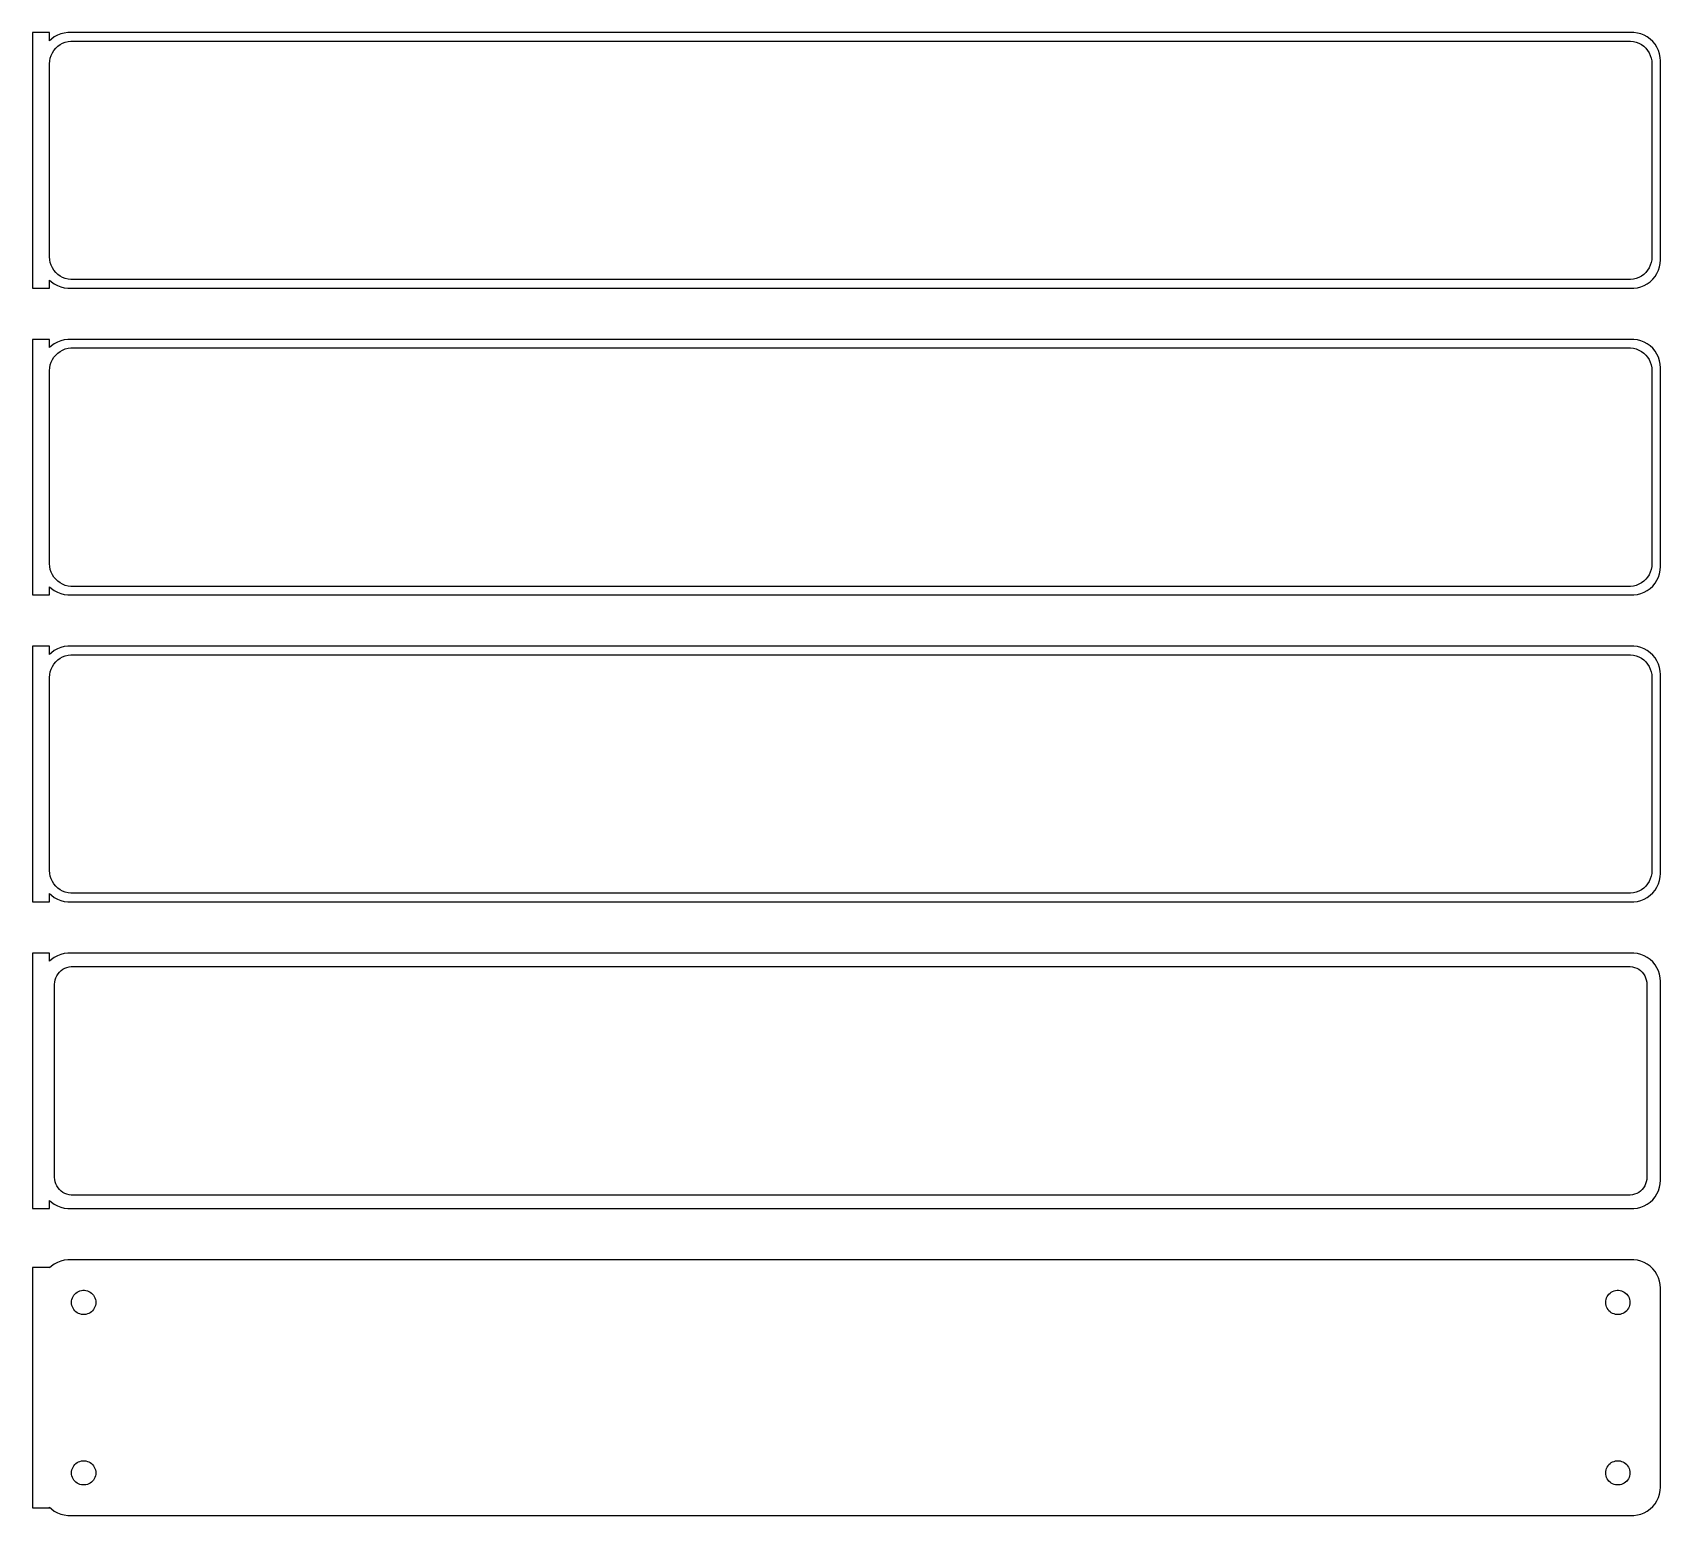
# Model space of a CAD drawing. Header units: metres. Extents: x -144 to 142, y 248 to 508.
import ezdxf

# ---------------------------------------------------------------- set-up
doc = ezdxf.new("R2010")
doc.units = ezdxf.units.M

msp = doc.modelspace()

# ---------------------------------------------------------------- linework, layer by layer
for p, q in [((-141, 508.49), (-144, 508.49)), ((-144, 508.49), (-144, 463.51)), ((-141, 507.059), (-141, 508.49)), ((-140.687, 507.353), (-141, 507.059)), ((-140.179, 507.722), (-140.687, 507.353)), ((-139.629, 508.024), (-140.179, 507.722)), ((-139.045, 508.255), (-139.629, 508.024)), ((-138.437, 508.411), (-139.045, 508.255)), ((-137.814, 508.49), (-138.437, 508.411)), ((137.814, 508.49), (-137.814, 508.49)), ((138.437, 508.411), (137.814, 508.49)), ((139.045, 508.255), (138.437, 508.411)), ((139.629, 508.024), (139.045, 508.255)), ((140.179, 507.722), (139.629, 508.024)), ((140.687, 507.353), (140.179, 507.722)), ((141.145, 506.923), (140.687, 507.353)), ((-140.874, 503.995), (-140.719, 504.472)), ((-140.719, 504.472), (-140.505, 504.927)), ((-140.505, 504.927), (-140.236, 505.351)), ((-140.236, 505.351), (-139.916, 505.738)), ((-139.916, 505.738), (-139.55, 506.082)), ((-139.55, 506.082), (-139.143, 506.377)), ((-139.143, 506.377), (-138.703, 506.619)), ((-138.703, 506.619), (-138.236, 506.804)), ((-138.236, 506.804), (-137.75, 506.929)), ((-137.75, 506.929), (-137.251, 506.992)), ((-137.251, 506.992), (137.251, 506.992)), ((137.251, 506.992), (137.75, 506.929)), ((137.75, 506.929), (138.236, 506.804)), ((138.236, 506.804), (138.703, 506.619)), ((138.703, 506.619), (139.143, 506.377)), ((139.143, 506.377), (139.55, 506.082)), ((139.55, 506.082), (139.916, 505.738)), ((139.916, 505.738), (140.236, 505.351)), ((140.236, 505.351), (140.505, 504.927)), ((140.505, 504.927), (140.719, 504.472)), ((140.719, 504.472), (140.874, 503.995)), ((141.545, 506.439), (141.145, 506.923)), ((141.882, 505.909), (141.545, 506.439)), ((142.149, 505.341), (141.882, 505.909)), ((142.343, 504.743), (142.149, 505.341)), ((142.461, 504.127), (142.343, 504.743)), ((-141, 503), (-140.968, 503.501)), ((-141, 469), (-141, 503)), ((-140.968, 503.501), (-140.874, 503.995)), ((140.874, 503.995), (140.968, 503.501)), ((140.968, 503.501), (141, 503)), ((141, 503), (141, 469)), ((142.5, 503.5), (142.461, 504.127)), ((142.5, 468.5), (142.5, 503.5)), ((-140.968, 468.499), (-141, 469)), ((-140.874, 468.005), (-140.968, 468.499)), ((-140.719, 467.528), (-140.874, 468.005)), ((-140.505, 467.073), (-140.719, 467.528)), ((-140.236, 466.649), (-140.505, 467.073)), ((140.505, 467.073), (140.236, 466.649)), ((140.719, 467.528), (140.505, 467.073)), ((140.874, 468.005), (140.719, 467.528)), ((140.968, 468.499), (140.874, 468.005)), ((141, 469), (140.968, 468.499)), ((142.149, 466.659), (142.343, 467.257)), ((142.343, 467.257), (142.461, 467.873)), ((142.461, 467.873), (142.5, 468.5)), ((-141, 464.941), (-140.687, 464.647)), ((-141, 463.51), (-141, 464.941)), ((-140.687, 464.647), (-140.179, 464.278)), ((-139.916, 466.262), (-140.236, 466.649)), ((-140.179, 464.278), (-139.629, 463.976)), ((-139.55, 465.918), (-139.916, 466.262)), ((-139.143, 465.623), (-139.55, 465.918)), ((-138.703, 465.381), (-139.143, 465.623)), ((-138.236, 465.196), (-138.703, 465.381)), ((-137.75, 465.071), (-138.236, 465.196)), ((-137.251, 465.008), (-137.75, 465.071)), ((137.251, 465.008), (-137.251, 465.008)), ((137.75, 465.071), (137.251, 465.008)), ((138.236, 465.196), (137.75, 465.071)), ((138.703, 465.381), (138.236, 465.196)), ((139.143, 465.623), (138.703, 465.381)), ((139.55, 465.918), (139.143, 465.623)), ((139.916, 466.262), (139.55, 465.918)), ((139.629, 463.976), (140.179, 464.278)), ((140.236, 466.649), (139.916, 466.262)), ((140.179, 464.278), (140.687, 464.647)), ((140.687, 464.647), (141.145, 465.077)), ((141.145, 465.077), (141.545, 465.561)), ((141.545, 465.561), (141.882, 466.091)), ((141.882, 466.091), (142.149, 466.659)), ((-144, 463.51), (-141, 463.51)), ((-139.629, 463.976), (-139.045, 463.745)), ((-139.045, 463.745), (-138.437, 463.589)), ((-138.437, 463.589), (-137.814, 463.51)), ((-137.814, 463.51), (137.814, 463.51)), ((137.814, 463.51), (138.437, 463.589)), ((138.437, 463.589), (139.045, 463.745)), ((139.045, 463.745), (139.629, 463.976)), ((-141, 454.49), (-144, 454.49)), ((-144, 454.49), (-144, 409.51)), ((-141, 453.059), (-141, 454.49)), ((-140.687, 453.353), (-141, 453.059)), ((-140.179, 453.722), (-140.687, 453.353)), ((-139.629, 454.024), (-140.179, 453.722)), ((-139.045, 454.255), (-139.629, 454.024)), ((-138.437, 454.411), (-139.045, 454.255)), ((-138.703, 452.619), (-138.236, 452.804)), ((-137.814, 454.49), (-138.437, 454.411)), ((-138.236, 452.804), (-137.75, 452.929)), ((137.814, 454.49), (-137.814, 454.49)), ((-137.75, 452.929), (-137.251, 452.992)), ((-137.251, 452.992), (137.251, 452.992)), ((137.251, 452.992), (137.75, 452.929)), ((137.75, 452.929), (138.236, 452.804)), ((138.437, 454.411), (137.814, 454.49)), ((138.236, 452.804), (138.703, 452.619)), ((139.045, 454.255), (138.437, 454.411)), ((139.629, 454.024), (139.045, 454.255)), ((140.179, 453.722), (139.629, 454.024)), ((140.687, 453.353), (140.179, 453.722)), ((141.145, 452.923), (140.687, 453.353)), ((141.545, 452.439), (141.145, 452.923)), ((-140.968, 449.501), (-140.874, 449.995)), ((-140.874, 449.995), (-140.719, 450.472)), ((-140.719, 450.472), (-140.505, 450.927)), ((-140.505, 450.927), (-140.236, 451.351)), ((-140.236, 451.351), (-139.916, 451.738)), ((-139.916, 451.738), (-139.55, 452.082)), ((-139.55, 452.082), (-139.143, 452.377)), ((-139.143, 452.377), (-138.703, 452.619)), ((138.703, 452.619), (139.143, 452.377)), ((139.143, 452.377), (139.55, 452.082)), ((139.55, 452.082), (139.916, 451.738)), ((139.916, 451.738), (140.236, 451.351)), ((140.236, 451.351), (140.505, 450.927)), ((140.505, 450.927), (140.719, 450.472)), ((140.719, 450.472), (140.874, 449.995)), ((140.874, 449.995), (140.968, 449.501)), ((141.882, 451.909), (141.545, 452.439)), ((142.149, 451.341), (141.882, 451.909)), ((142.343, 450.743), (142.149, 451.341)), ((142.461, 450.127), (142.343, 450.743)), ((142.5, 449.5), (142.461, 450.127)), ((-141, 449), (-140.968, 449.501)), ((-141, 415), (-141, 449)), ((140.968, 449.501), (141, 449)), ((141, 449), (141, 415)), ((142.5, 414.5), (142.5, 449.5)), ((-140.968, 414.499), (-141, 415)), ((-140.874, 414.005), (-140.968, 414.499)), ((-140.719, 413.528), (-140.874, 414.005)), ((-140.505, 413.073), (-140.719, 413.528)), ((-140.236, 412.649), (-140.505, 413.073)), ((-139.916, 412.262), (-140.236, 412.649)), ((140.236, 412.649), (139.916, 412.262)), ((140.505, 413.073), (140.236, 412.649)), ((140.719, 413.528), (140.505, 413.073)), ((140.874, 414.005), (140.719, 413.528)), ((140.968, 414.499), (140.874, 414.005)), ((141, 415), (140.968, 414.499)), ((141.882, 412.091), (142.149, 412.659)), ((142.149, 412.659), (142.343, 413.257)), ((142.343, 413.257), (142.461, 413.873)), ((142.461, 413.873), (142.5, 414.5)), ((-141, 410.941), (-140.687, 410.647)), ((-141, 409.51), (-141, 410.941)), ((-140.687, 410.647), (-140.179, 410.278)), ((-140.179, 410.278), (-139.629, 409.976)), ((-139.55, 411.918), (-139.916, 412.262)), ((-139.629, 409.976), (-139.045, 409.745)), ((-139.143, 411.623), (-139.55, 411.918)), ((-138.703, 411.381), (-139.143, 411.623)), ((-139.045, 409.745), (-138.437, 409.589)), ((-138.236, 411.196), (-138.703, 411.381)), ((-137.75, 411.071), (-138.236, 411.196)), ((-137.251, 411.008), (-137.75, 411.071)), ((137.251, 411.008), (-137.251, 411.008)), ((137.75, 411.071), (137.251, 411.008)), ((138.236, 411.196), (137.75, 411.071)), ((138.703, 411.381), (138.236, 411.196)), ((138.437, 409.589), (139.045, 409.745)), ((139.143, 411.623), (138.703, 411.381)), ((139.045, 409.745), (139.629, 409.976)), ((139.55, 411.918), (139.143, 411.623)), ((139.916, 412.262), (139.55, 411.918)), ((139.629, 409.976), (140.179, 410.278)), ((140.179, 410.278), (140.687, 410.647)), ((140.687, 410.647), (141.145, 411.077)), ((141.145, 411.077), (141.545, 411.561)), ((141.545, 411.561), (141.882, 412.091)), ((-144, 409.51), (-141, 409.51)), ((-138.437, 409.589), (-137.814, 409.51)), ((-137.814, 409.51), (137.814, 409.51)), ((137.814, 409.51), (138.437, 409.589)), ((-141, 400.49), (-144, 400.49)), ((-144, 400.49), (-144, 355.51)), ((-141, 399.059), (-141, 400.49)), ((-140.687, 399.353), (-141, 399.059)), ((-140.179, 399.722), (-140.687, 399.353)), ((-139.629, 400.024), (-140.179, 399.722)), ((-139.045, 400.255), (-139.629, 400.024)), ((-139.55, 398.082), (-139.143, 398.377)), ((-139.143, 398.377), (-138.703, 398.619)), ((-138.437, 400.411), (-139.045, 400.255)), ((-138.703, 398.619), (-138.236, 398.804)), ((-137.814, 400.49), (-138.437, 400.411)), ((-138.236, 398.804), (-137.75, 398.929)), ((137.814, 400.49), (-137.814, 400.49)), ((-137.75, 398.929), (-137.251, 398.992)), ((-137.251, 398.992), (137.251, 398.992)), ((137.251, 398.992), (137.75, 398.929)), ((137.75, 398.929), (138.236, 398.804)), ((138.437, 400.411), (137.814, 400.49)), ((138.236, 398.804), (138.703, 398.619)), ((139.045, 400.255), (138.437, 400.411)), ((138.703, 398.619), (139.143, 398.377)), ((139.629, 400.024), (139.045, 400.255)), ((139.143, 398.377), (139.55, 398.082)), ((140.179, 399.722), (139.629, 400.024)), ((140.687, 399.353), (140.179, 399.722)), ((141.145, 398.923), (140.687, 399.353)), ((141.545, 398.439), (141.145, 398.923)), ((141.882, 397.909), (141.545, 398.439)), ((-141, 395), (-140.968, 395.501)), ((-140.968, 395.501), (-140.874, 395.995)), ((-140.874, 395.995), (-140.719, 396.472)), ((-140.719, 396.472), (-140.505, 396.927)), ((-140.505, 396.927), (-140.236, 397.351)), ((-140.236, 397.351), (-139.916, 397.738)), ((-139.916, 397.738), (-139.55, 398.082)), ((139.55, 398.082), (139.916, 397.738)), ((139.916, 397.738), (140.236, 397.351)), ((140.236, 397.351), (140.505, 396.927)), ((140.505, 396.927), (140.719, 396.472)), ((140.719, 396.472), (140.874, 395.995)), ((140.874, 395.995), (140.968, 395.501)), ((140.968, 395.501), (141, 395)), ((142.149, 397.341), (141.882, 397.909)), ((142.343, 396.743), (142.149, 397.341)), ((142.461, 396.127), (142.343, 396.743)), ((142.5, 395.5), (142.461, 396.127)), ((142.5, 360.5), (142.5, 395.5)), ((-141, 361), (-141, 395)), ((141, 395), (141, 361)), ((-140.968, 360.499), (-141, 361)), ((141, 361), (140.968, 360.499)), ((-140.874, 360.005), (-140.968, 360.499)), ((-140.719, 359.528), (-140.874, 360.005)), ((-140.505, 359.073), (-140.719, 359.528)), ((-140.236, 358.649), (-140.505, 359.073)), ((-139.916, 358.262), (-140.236, 358.649)), ((-139.55, 357.918), (-139.916, 358.262)), ((139.916, 358.262), (139.55, 357.918)), ((140.236, 358.649), (139.916, 358.262)), ((140.505, 359.073), (140.236, 358.649)), ((140.719, 359.528), (140.505, 359.073)), ((140.874, 360.005), (140.719, 359.528)), ((140.968, 360.499), (140.874, 360.005)), ((141.882, 358.091), (142.149, 358.659)), ((142.149, 358.659), (142.343, 359.257)), ((142.343, 359.257), (142.461, 359.873)), ((142.461, 359.873), (142.5, 360.5)), ((-144, 355.51), (-141, 355.51)), ((-141, 356.941), (-140.687, 356.647)), ((-141, 355.51), (-141, 356.941)), ((-140.687, 356.647), (-140.179, 356.278)), ((-140.179, 356.278), (-139.629, 355.976)), ((-139.629, 355.976), (-139.045, 355.745)), ((-139.143, 357.623), (-139.55, 357.918)), ((-138.703, 357.381), (-139.143, 357.623)), ((-139.045, 355.745), (-138.437, 355.589)), ((-138.236, 357.196), (-138.703, 357.381)), ((-138.437, 355.589), (-137.814, 355.51)), ((-137.75, 357.071), (-138.236, 357.196)), ((-137.814, 355.51), (137.814, 355.51)), ((-137.251, 357.008), (-137.75, 357.071)), ((137.251, 357.008), (-137.251, 357.008)), ((137.75, 357.071), (137.251, 357.008)), ((138.236, 357.196), (137.75, 357.071)), ((137.814, 355.51), (138.437, 355.589)), ((138.703, 357.381), (138.236, 357.196)), ((138.437, 355.589), (139.045, 355.745)), ((139.143, 357.623), (138.703, 357.381)), ((139.045, 355.745), (139.629, 355.976)), ((139.55, 357.918), (139.143, 357.623)), ((139.629, 355.976), (140.179, 356.278)), ((140.179, 356.278), (140.687, 356.647)), ((140.687, 356.647), (141.145, 357.077)), ((141.145, 357.077), (141.545, 357.561)), ((141.545, 357.561), (141.882, 358.091)), ((-141, 346.479), (-144, 346.479)), ((-144, 346.479), (-144, 301.521)), ((-141, 345.059), (-141, 346.479)), ((-140.687, 345.353), (-141, 345.059)), ((-140.179, 345.722), (-140.687, 345.353)), ((-139.629, 346.024), (-140.179, 345.722)), ((-139.045, 346.255), (-139.629, 346.024)), ((-138.437, 346.411), (-139.045, 346.255)), ((-138.668, 343.628), (-138.325, 343.817)), ((-137.814, 346.49), (-138.437, 346.411)), ((-138.325, 343.817), (-137.962, 343.961)), ((-137.962, 343.961), (-137.583, 344.058)), ((137.814, 346.49), (-137.814, 346.49)), ((-137.583, 344.058), (-137.195, 344.107)), ((-137.195, 344.107), (137.195, 344.107)), ((137.195, 344.107), (137.583, 344.058)), ((137.583, 344.058), (137.962, 343.961)), ((138.437, 346.411), (137.814, 346.49)), ((137.962, 343.961), (138.325, 343.817)), ((138.325, 343.817), (138.668, 343.628)), ((139.045, 346.255), (138.437, 346.411)), ((139.629, 346.024), (139.045, 346.255)), ((140.179, 345.722), (139.629, 346.024)), ((140.687, 345.353), (140.179, 345.722)), ((141.145, 344.923), (140.687, 345.353)), ((141.545, 344.439), (141.145, 344.923)), ((141.882, 343.909), (141.545, 344.439)), ((142.149, 343.341), (141.882, 343.909)), ((-140.113, 341), (-140.088, 341.39)), ((-140.113, 307), (-140.113, 341)), ((-140.088, 341.39), (-140.015, 341.774)), ((-140.015, 341.774), (-139.894, 342.146)), ((-139.894, 342.146), (-139.728, 342.5)), ((-139.728, 342.5), (-139.518, 342.83)), ((-139.518, 342.83), (-139.269, 343.131)), ((-139.269, 343.131), (-138.984, 343.399)), ((-138.984, 343.399), (-138.668, 343.628)), ((138.668, 343.628), (138.984, 343.399)), ((138.984, 343.399), (139.269, 343.131)), ((139.269, 343.131), (139.518, 342.83)), ((139.518, 342.83), (139.728, 342.5)), ((139.728, 342.5), (139.894, 342.146)), ((139.894, 342.146), (140.015, 341.774)), ((140.015, 341.774), (140.088, 341.39)), ((140.088, 341.39), (140.113, 341)), ((140.113, 341), (140.113, 307)), ((142.343, 342.743), (142.149, 343.341)), ((142.461, 342.127), (142.343, 342.743)), ((142.5, 341.5), (142.461, 342.127)), ((142.5, 306.5), (142.5, 341.5)), ((-140.088, 306.61), (-140.113, 307)), ((-140.015, 306.226), (-140.088, 306.61)), ((140.088, 306.61), (140.015, 306.226)), ((140.113, 307), (140.088, 306.61)), ((-139.894, 305.854), (-140.015, 306.226)), ((-139.728, 305.5), (-139.894, 305.854)), ((-139.518, 305.17), (-139.728, 305.5)), ((-139.269, 304.869), (-139.518, 305.17)), ((-138.984, 304.601), (-139.269, 304.869)), ((-138.668, 304.372), (-138.984, 304.601)), ((-138.325, 304.183), (-138.668, 304.372)), ((-137.962, 304.039), (-138.325, 304.183)), ((-137.583, 303.942), (-137.962, 304.039)), ((-137.195, 303.893), (-137.583, 303.942)), ((137.195, 303.893), (-137.195, 303.893)), ((137.583, 303.942), (137.195, 303.893)), ((137.962, 304.039), (137.583, 303.942)), ((138.325, 304.183), (137.962, 304.039)), ((138.668, 304.372), (138.325, 304.183)), ((138.984, 304.601), (138.668, 304.372)), ((139.269, 304.869), (138.984, 304.601)), ((139.518, 305.17), (139.269, 304.869)), ((139.728, 305.5), (139.518, 305.17)), ((139.894, 305.854), (139.728, 305.5)), ((140.015, 306.226), (139.894, 305.854)), ((141.545, 303.561), (141.882, 304.091)), ((141.882, 304.091), (142.149, 304.659)), ((142.149, 304.659), (142.343, 305.257)), ((142.343, 305.257), (142.461, 305.873)), ((142.461, 305.873), (142.5, 306.5)), ((-144, 301.521), (-141, 301.521)), ((-141, 301.521), (-141, 302.941)), ((-141, 302.941), (-140.687, 302.647)), ((-140.687, 302.647), (-140.179, 302.278)), ((-140.179, 302.278), (-139.629, 301.976)), ((-139.629, 301.976), (-139.045, 301.745)), ((-139.045, 301.745), (-138.437, 301.589)), ((-138.437, 301.589), (-137.814, 301.51)), ((-137.814, 301.51), (137.814, 301.51)), ((137.814, 301.51), (138.437, 301.589)), ((138.437, 301.589), (139.045, 301.745)), ((139.045, 301.745), (139.629, 301.976)), ((139.629, 301.976), (140.179, 302.278)), ((140.179, 302.278), (140.687, 302.647)), ((140.687, 302.647), (141.145, 303.077)), ((141.145, 303.077), (141.545, 303.561)), ((-139.045, 292.255), (-139.629, 292.024)), ((-138.437, 292.411), (-139.045, 292.255)), ((-137.814, 292.49), (-138.437, 292.411)), ((137.814, 292.49), (-137.814, 292.49)), ((138.437, 292.411), (137.814, 292.49)), ((139.045, 292.255), (138.437, 292.411)), ((139.629, 292.024), (139.045, 292.255)), ((-141, 291.153), (-144, 291.153)), ((-144, 291.153), (-144, 248.847)), ((-140.687, 291.353), (-141, 291.059)), ((-141, 291.059), (-141, 291.153)), ((-140.179, 291.722), (-140.687, 291.353)), ((-139.629, 292.024), (-140.179, 291.722)), ((140.179, 291.722), (139.629, 292.024)), ((140.687, 291.353), (140.179, 291.722)), ((141.145, 290.923), (140.687, 291.353)), ((141.545, 290.439), (141.145, 290.923)), ((141.882, 289.909), (141.545, 290.439)), ((142.149, 289.341), (141.882, 289.909)), ((-136.557, 286.462), (-136.361, 286.645)), ((-136.361, 286.645), (-136.144, 286.803)), ((-136.144, 286.803), (-135.909, 286.932)), ((-135.909, 286.932), (-135.66, 287.031)), ((-135.66, 287.031), (-135.4, 287.097)), ((-135.4, 287.097), (-135.134, 287.131)), ((-135.134, 287.131), (-134.866, 287.131)), ((-134.866, 287.131), (-134.6, 287.097)), ((-134.6, 287.097), (-134.34, 287.031)), ((-134.34, 287.031), (-134.091, 286.932)), ((-134.091, 286.932), (-133.856, 286.803)), ((-133.856, 286.803), (-133.639, 286.645)), ((-133.639, 286.645), (-133.443, 286.462)), ((133.443, 286.462), (133.639, 286.645)), ((133.639, 286.645), (133.856, 286.803)), ((133.856, 286.803), (134.091, 286.932)), ((134.091, 286.932), (134.34, 287.031)), ((134.34, 287.031), (134.6, 287.097)), ((134.6, 287.097), (134.866, 287.131)), ((134.866, 287.131), (135.134, 287.131)), ((135.134, 287.131), (135.4, 287.097)), ((135.4, 287.097), (135.66, 287.031)), ((135.66, 287.031), (135.909, 286.932)), ((135.909, 286.932), (136.144, 286.803)), ((136.144, 286.803), (136.361, 286.645)), ((136.361, 286.645), (136.557, 286.462)), ((142.343, 288.743), (142.149, 289.341)), ((142.461, 288.127), (142.343, 288.743)), ((142.5, 287.5), (142.461, 288.127)), ((142.5, 252.5), (142.5, 287.5)), ((-137.135, 285), (-137.118, 285.268)), ((-137.118, 284.732), (-137.135, 285)), ((-137.118, 285.268), (-137.068, 285.531)), ((-137.068, 284.469), (-137.118, 284.732)), ((-137.068, 285.531), (-136.985, 285.786)), ((-136.985, 284.214), (-137.068, 284.469)), ((-136.985, 285.786), (-136.871, 286.029)), ((-136.871, 283.971), (-136.985, 284.214)), ((-136.871, 286.029), (-136.727, 286.255)), ((-136.727, 283.745), (-136.871, 283.971)), ((-136.727, 286.255), (-136.557, 286.462)), ((-136.557, 283.538), (-136.727, 283.745)), ((-133.443, 286.462), (-133.273, 286.255)), ((-133.273, 283.745), (-133.443, 283.538)), ((-133.273, 286.255), (-133.129, 286.029)), ((-133.129, 283.971), (-133.273, 283.745)), ((-133.129, 286.029), (-133.015, 285.786)), ((-133.015, 284.214), (-133.129, 283.971)), ((-133.015, 285.786), (-132.932, 285.531)), ((-132.932, 284.469), (-133.015, 284.214)), ((-132.932, 285.531), (-132.882, 285.268)), ((-132.882, 284.732), (-132.932, 284.469)), ((-132.882, 285.268), (-132.865, 285)), ((-132.865, 285), (-132.882, 284.732)), ((132.865, 285), (132.882, 285.268)), ((132.882, 284.732), (132.865, 285)), ((132.882, 285.268), (132.932, 285.531)), ((132.932, 284.469), (132.882, 284.732)), ((132.932, 285.531), (133.015, 285.786)), ((133.015, 284.214), (132.932, 284.469)), ((133.015, 285.786), (133.129, 286.029)), ((133.129, 283.971), (133.015, 284.214)), ((133.129, 286.029), (133.273, 286.255)), ((133.273, 283.745), (133.129, 283.971)), ((133.273, 286.255), (133.443, 286.462)), ((133.443, 283.538), (133.273, 283.745)), ((136.557, 286.462), (136.727, 286.255)), ((136.727, 283.745), (136.557, 283.538)), ((136.727, 286.255), (136.871, 286.029)), ((136.871, 283.971), (136.727, 283.745)), ((136.871, 286.029), (136.985, 285.786)), ((136.985, 284.214), (136.871, 283.971)), ((136.985, 285.786), (137.068, 285.531)), ((137.068, 284.469), (136.985, 284.214)), ((137.068, 285.531), (137.118, 285.268)), ((137.118, 284.732), (137.068, 284.469)), ((137.118, 285.268), (137.135, 285)), ((137.135, 285), (137.118, 284.732)), ((-136.361, 283.355), (-136.557, 283.538)), ((-136.144, 283.197), (-136.361, 283.355)), ((-135.909, 283.068), (-136.144, 283.197)), ((-135.66, 282.969), (-135.909, 283.068)), ((-135.4, 282.903), (-135.66, 282.969)), ((-135.134, 282.869), (-135.4, 282.903)), ((-134.866, 282.869), (-135.134, 282.869)), ((-134.6, 282.903), (-134.866, 282.869)), ((-134.34, 282.969), (-134.6, 282.903)), ((-134.091, 283.068), (-134.34, 282.969)), ((-133.856, 283.197), (-134.091, 283.068)), ((-133.639, 283.355), (-133.856, 283.197)), ((-133.443, 283.538), (-133.639, 283.355)), ((133.639, 283.355), (133.443, 283.538)), ((133.856, 283.197), (133.639, 283.355)), ((134.091, 283.068), (133.856, 283.197)), ((134.34, 282.969), (134.091, 283.068)), ((134.6, 282.903), (134.34, 282.969)), ((134.866, 282.869), (134.6, 282.903)), ((135.134, 282.869), (134.866, 282.869)), ((135.4, 282.903), (135.134, 282.869)), ((135.66, 282.969), (135.4, 282.903)), ((135.909, 283.068), (135.66, 282.969)), ((136.144, 283.197), (135.909, 283.068)), ((136.361, 283.355), (136.144, 283.197)), ((136.557, 283.538), (136.361, 283.355)), ((-137.135, 255), (-137.118, 255.268)), ((-137.118, 254.732), (-137.135, 255)), ((-137.118, 255.268), (-137.068, 255.531)), ((-137.068, 255.531), (-136.985, 255.786)), ((-136.985, 255.786), (-136.871, 256.029)), ((-136.871, 256.029), (-136.727, 256.255)), ((-136.727, 256.255), (-136.557, 256.462)), ((-136.557, 256.462), (-136.361, 256.645)), ((-136.361, 256.645), (-136.144, 256.803)), ((-136.144, 256.803), (-135.909, 256.932)), ((-135.909, 256.932), (-135.66, 257.031)), ((-135.66, 257.031), (-135.4, 257.097)), ((-135.4, 257.097), (-135.134, 257.131)), ((-135.134, 257.131), (-134.866, 257.131)), ((-134.866, 257.131), (-134.6, 257.097)), ((-134.6, 257.097), (-134.34, 257.031)), ((-134.34, 257.031), (-134.091, 256.932)), ((-134.091, 256.932), (-133.856, 256.803)), ((-133.856, 256.803), (-133.639, 256.645)), ((-133.639, 256.645), (-133.443, 256.462)), ((-133.443, 256.462), (-133.273, 256.255)), ((-133.273, 256.255), (-133.129, 256.029)), ((-133.129, 256.029), (-133.015, 255.786)), ((-133.015, 255.786), (-132.932, 255.531)), ((-132.932, 255.531), (-132.882, 255.268)), ((-132.882, 255.268), (-132.865, 255)), ((-132.865, 255), (-132.882, 254.732)), ((132.865, 255), (132.882, 255.268)), ((132.882, 254.732), (132.865, 255)), ((132.882, 255.268), (132.932, 255.531)), ((132.932, 255.531), (133.015, 255.786)), ((133.015, 255.786), (133.129, 256.029)), ((133.129, 256.029), (133.273, 256.255)), ((133.273, 256.255), (133.443, 256.462)), ((133.443, 256.462), (133.639, 256.645)), ((133.639, 256.645), (133.856, 256.803)), ((133.856, 256.803), (134.091, 256.932)), ((134.091, 256.932), (134.34, 257.031)), ((134.34, 257.031), (134.6, 257.097)), ((134.6, 257.097), (134.866, 257.131)), ((134.866, 257.131), (135.134, 257.131)), ((135.134, 257.131), (135.4, 257.097)), ((135.4, 257.097), (135.66, 257.031)), ((135.66, 257.031), (135.909, 256.932)), ((135.909, 256.932), (136.144, 256.803)), ((136.144, 256.803), (136.361, 256.645)), ((136.361, 256.645), (136.557, 256.462)), ((136.557, 256.462), (136.727, 256.255)), ((136.727, 256.255), (136.871, 256.029)), ((136.871, 256.029), (136.985, 255.786)), ((136.985, 255.786), (137.068, 255.531)), ((137.068, 255.531), (137.118, 255.268)), ((137.118, 255.268), (137.135, 255)), ((137.135, 255), (137.118, 254.732)), ((-137.068, 254.469), (-137.118, 254.732)), ((-136.985, 254.214), (-137.068, 254.469)), ((-136.871, 253.971), (-136.985, 254.214)), ((-136.727, 253.745), (-136.871, 253.971)), ((-136.557, 253.538), (-136.727, 253.745)), ((-136.361, 253.355), (-136.557, 253.538)), ((-136.144, 253.197), (-136.361, 253.355)), ((-135.909, 253.068), (-136.144, 253.197)), ((-135.66, 252.969), (-135.909, 253.068)), ((-135.4, 252.903), (-135.66, 252.969)), ((-135.134, 252.869), (-135.4, 252.903)), ((-134.866, 252.869), (-135.134, 252.869)), ((-134.6, 252.903), (-134.866, 252.869)), ((-134.34, 252.969), (-134.6, 252.903)), ((-134.091, 253.068), (-134.34, 252.969)), ((-133.856, 253.197), (-134.091, 253.068)), ((-133.639, 253.355), (-133.856, 253.197)), ((-133.443, 253.538), (-133.639, 253.355)), ((-133.273, 253.745), (-133.443, 253.538)), ((-133.129, 253.971), (-133.273, 253.745)), ((-133.015, 254.214), (-133.129, 253.971)), ((-132.932, 254.469), (-133.015, 254.214)), ((-132.882, 254.732), (-132.932, 254.469)), ((132.932, 254.469), (132.882, 254.732)), ((133.015, 254.214), (132.932, 254.469)), ((133.129, 253.971), (133.015, 254.214)), ((133.273, 253.745), (133.129, 253.971)), ((133.443, 253.538), (133.273, 253.745)), ((133.639, 253.355), (133.443, 253.538)), ((133.856, 253.197), (133.639, 253.355)), ((134.091, 253.068), (133.856, 253.197)), ((134.34, 252.969), (134.091, 253.068)), ((134.6, 252.903), (134.34, 252.969)), ((134.866, 252.869), (134.6, 252.903)), ((135.134, 252.869), (134.866, 252.869)), ((135.4, 252.903), (135.134, 252.869)), ((135.66, 252.969), (135.4, 252.903)), ((135.909, 253.068), (135.66, 252.969)), ((136.144, 253.197), (135.909, 253.068)), ((136.361, 253.355), (136.144, 253.197)), ((136.557, 253.538), (136.361, 253.355)), ((136.727, 253.745), (136.557, 253.538)), ((136.871, 253.971), (136.727, 253.745)), ((136.985, 254.214), (136.871, 253.971)), ((137.068, 254.469), (136.985, 254.214)), ((137.118, 254.732), (137.068, 254.469)), ((142.461, 251.873), (142.5, 252.5)), ((141.145, 249.077), (141.545, 249.561)), ((141.545, 249.561), (141.882, 250.091)), ((141.882, 250.091), (142.149, 250.659)), ((142.149, 250.659), (142.343, 251.257)), ((142.343, 251.257), (142.461, 251.873)), ((-144, 248.847), (-141, 248.847)), ((-141, 248.847), (-141, 248.941)), ((-141, 248.941), (-140.687, 248.647)), ((-140.687, 248.647), (-140.179, 248.278)), ((-140.179, 248.278), (-139.629, 247.976)), ((-139.629, 247.976), (-139.045, 247.745)), ((-139.045, 247.745), (-138.437, 247.589)), ((-138.437, 247.589), (-137.814, 247.51)), ((-137.814, 247.51), (137.814, 247.51)), ((137.814, 247.51), (138.437, 247.589)), ((138.437, 247.589), (139.045, 247.745)), ((139.045, 247.745), (139.629, 247.976)), ((139.629, 247.976), (140.179, 248.278)), ((140.179, 248.278), (140.687, 248.647)), ((140.687, 248.647), (141.145, 249.077))]:
    msp.add_line(p, q)

doc.saveas('drawing.dxf')
